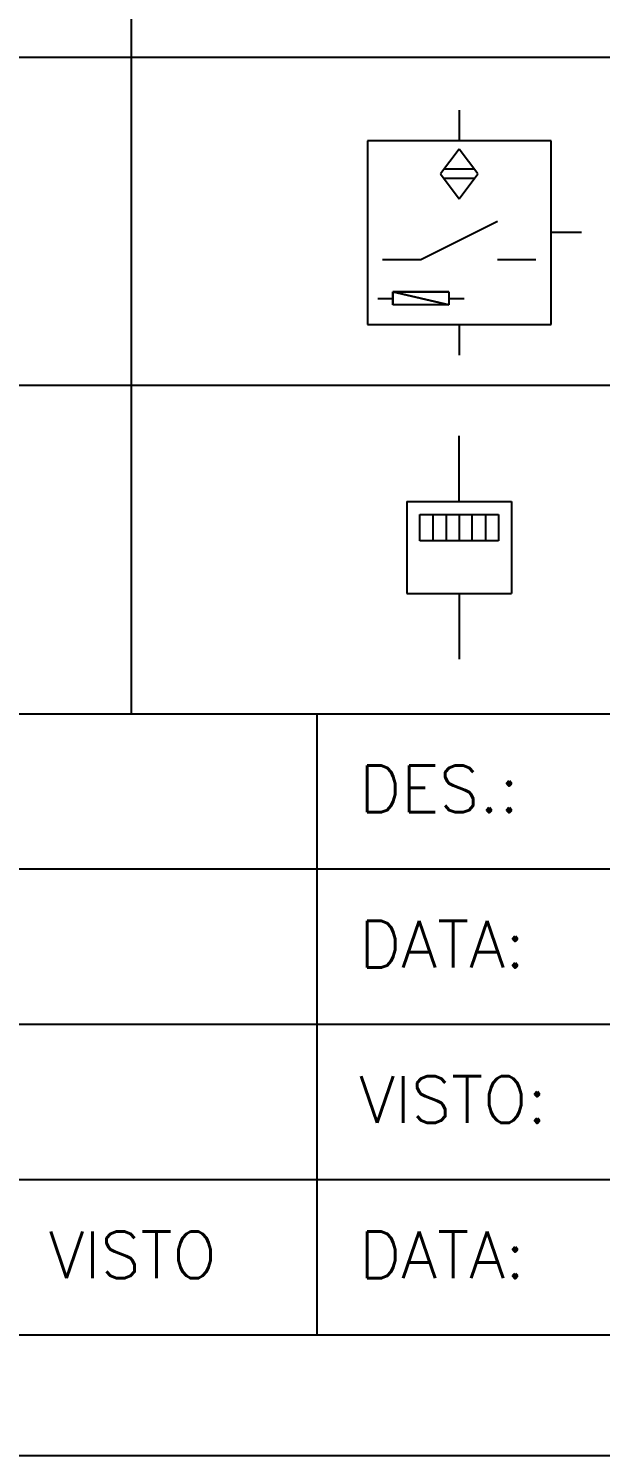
# Model space of a CAD drawing. Header units: millimetres. Extents: x 1974 to 2560, y 1429 to 1567.
# Drawn here: x 2485.623 to 2487.464, y 1512.671 to 1517.264 of the extents above; entities that cross this region are included whole.
import ezdxf

# ---------------------------------------------------------------- set-up
doc = ezdxf.new("R2010")
doc.units = ezdxf.units.MM
for name, color, linetype in [('MARGEM', 1, 'Continuous'), ('TEXTO', 4, 'Continuous'), ('TIMBRE', 7, 'Continuous')]:
    doc.layers.add(name, color=color, linetype=linetype)
doc.styles.add('ROMANS', font='romans.shx', dxfattribs={"height": 37})

msp = doc.modelspace()

# ---------------------------------------------------------------- linework, layer by layer
at = {"layer": 'MARGEM', "color": 7}
msp.add_lwpolyline([(2478.4513, 1512.6706), (2508.1513, 1512.6706), (2508.1513, 1533.6956), (2478.4513, 1533.6956)], close=True, dxfattribs=at)
at = {"layer": 'TEXTO', "color": 0}
for p, q in [((2485.9531, 1531.9544), (2485.9531, 1515.0586)), ((2507.7976, 1517.1706), (2478.9131, 1517.1706)), ((2487.0091, 1517.0016), (2487.0091, 1516.9031)), ((2486.7133, 1516.9031), (2486.7133, 1516.3118)), ((2487.3047, 1516.9031), (2486.7133, 1516.9031)), ((2487.3047, 1516.3118), (2487.3047, 1516.9031)), ((2487.0091, 1516.8761), (2486.9491, 1516.7963)), ((2487.0689, 1516.7963), (2487.0091, 1516.8761)), ((2486.9491, 1516.7963), (2487.0091, 1516.7164)), ((2487.0576, 1516.8112), (2486.9603, 1516.8112)), ((2487.0091, 1516.7164), (2487.0689, 1516.7963)), ((2487.0576, 1516.7813), (2486.9603, 1516.7813)), ((2486.8858, 1516.5204), (2487.1323, 1516.6436)), ((2487.4032, 1516.6075), (2487.3047, 1516.6075)), ((2486.7626, 1516.5204), (2486.8858, 1516.5204)), ((2487.1323, 1516.5204), (2487.2553, 1516.5204)), ((2486.7958, 1516.3938), (2486.747, 1516.3938)), ((2486.7958, 1516.4161), (2486.7958, 1516.3744)), ((2486.9752, 1516.4161), (2486.7958, 1516.4161)), ((2486.9752, 1516.3744), (2486.7958, 1516.4161)), ((2486.7958, 1516.4161), (2486.7958, 1516.4161)), ((2486.7958, 1516.4161), (2486.9752, 1516.4161)), ((2486.9752, 1516.3744), (2486.7958, 1516.4161)), ((2486.7958, 1516.4161), (2486.7958, 1516.4161)), ((2486.7958, 1516.4161), (2486.9752, 1516.4161)), ((2486.7958, 1516.3744), (2486.7958, 1516.4161)), ((2486.7958, 1516.4161), (2486.7958, 1516.4161)), ((2486.7958, 1516.4161), (2486.9752, 1516.3744)), ((2486.7958, 1516.3744), (2486.7958, 1516.4161)), ((2486.7958, 1516.4161), (2486.7958, 1516.4161)), ((2486.7958, 1516.4161), (2486.9752, 1516.3744)), ((2486.9752, 1516.4161), (2486.9752, 1516.3744)), ((2486.9752, 1516.4161), (2486.9752, 1516.4161)), ((2486.9752, 1516.4161), (2486.9752, 1516.4161)), ((2486.9752, 1516.4161), (2486.9752, 1516.4161)), ((2486.9752, 1516.4161), (2486.9752, 1516.3744)), ((2486.9752, 1516.4161), (2486.9752, 1516.4161)), ((2486.9752, 1516.4161), (2486.9752, 1516.4161)), ((2486.9752, 1516.4161), (2486.9752, 1516.4161)), ((2486.9752, 1516.4161), (2486.9752, 1516.3744)), ((2487.025, 1516.3938), (2486.9752, 1516.3938)), ((2486.9752, 1516.3744), (2486.7958, 1516.3744)), ((2486.9752, 1516.3744), (2486.7958, 1516.3744)), ((2486.7958, 1516.3744), (2486.7958, 1516.3744)), ((2486.9752, 1516.3744), (2486.7958, 1516.3744)), ((2486.7958, 1516.3744), (2486.7958, 1516.3744)), ((2486.9752, 1516.3744), (2486.9752, 1516.3744)), ((2486.9752, 1516.3744), (2486.9752, 1516.3744)), ((2486.9752, 1516.3744), (2486.9752, 1516.3744)), ((2486.9752, 1516.3744), (2486.9752, 1516.3744)), ((2486.9752, 1516.3744), (2486.9752, 1516.3744)), ((2486.9752, 1516.3744), (2486.9752, 1516.3744)), ((2486.9752, 1516.3744), (2486.9752, 1516.3744)), ((2486.9752, 1516.3744), (2486.9752, 1516.3744)), ((2486.7133, 1516.3118), (2487.3047, 1516.3118)), ((2487.0091, 1516.3118), (2487.0091, 1516.2132)), ((2507.7976, 1516.1146), (2478.9131, 1516.1146)), ((2487.0091, 1515.7415), (2487.0091, 1515.9527)), ((2486.84, 1515.7415), (2487.1779, 1515.7415)), ((2486.84, 1515.7415), (2486.84, 1515.4458)), ((2487.1779, 1515.7415), (2487.1779, 1515.4458)), ((2486.8823, 1515.6148), (2486.8823, 1515.6993)), ((2486.8823, 1515.6993), (2487.1357, 1515.6993)), ((2486.9245, 1515.6993), (2486.9245, 1515.6148)), ((2486.9667, 1515.6993), (2486.9667, 1515.6148)), ((2487.0091, 1515.6993), (2487.0091, 1515.6148)), ((2487.0512, 1515.6148), (2487.0512, 1515.6993)), ((2487.0935, 1515.6993), (2487.0935, 1515.6148)), ((2487.1357, 1515.6993), (2487.1357, 1515.6148)), ((2487.1357, 1515.6148), (2486.8823, 1515.6148)), ((2486.84, 1515.4458), (2487.1779, 1515.4458)), ((2487.0091, 1515.4458), (2487.0091, 1515.2346))]:
    msp.add_line(p, q, dxfattribs=at)
at = {"layer": 'TIMBRE'}
for p, q in [((2478.9131, 1515.0586), (2507.7976, 1515.0586)), ((2486.5514, 1513.0586), (2486.5514, 1515.0586)), ((2478.9131, 1514.5586), (2490.2044, 1514.5586)), ((2478.9131, 1514.0586), (2490.2044, 1514.0586)), ((2478.9131, 1513.5586), (2490.2044, 1513.5586))]:
    msp.add_line(p, q, dxfattribs=at)
at = {"layer": 'TIMBRE', "color": 12}
msp.add_lwpolyline([(2478.9131, 1513.0586), (2507.7976, 1513.0586), (2507.7976, 1532.6956), (2478.9131, 1532.6956)], close=True, dxfattribs=at)

# ---------------------------------------------------------------- texts
at = {"layer": 'TEXTO', "color": 150, "style": 'ROMANS'}
for s, p in [('DES.:', (2486.6875, 1514.7413)), ('DATA:', (2486.6875, 1514.2413)), ('VISTO:', (2486.6875, 1513.7413)), ('VISTO', (2485.6875, 1513.2413)), ('DATA:', (2486.6875, 1513.2413))]:
    msp.add_text(s, height=0.15, dxfattribs=at).set_placement(p)

doc.saveas('drawing.dxf')
